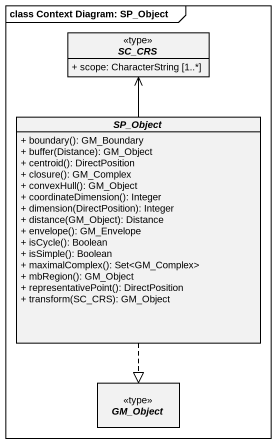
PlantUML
@startuml
mainframe class Context Diagram: SP_Object
hide circle
hide empty members
skinparam classAttributeIconSize 0
abstract class SC_CRS <<type>> {
  + scope: CharacterString [1..*]
}
abstract class SP_Object {
  + boundary(): GM_Boundary
  + buffer(Distance): GM_Object
  + centroid(): DirectPosition
  + closure(): GM_Complex
  + convexHull(): GM_Object
  + coordinateDimension(): Integer
  + dimension(DirectPosition): Integer
  + distance(GM_Object): Distance
  + envelope(): GM_Envelope
  + isCycle(): Boolean
  + isSimple(): Boolean
  + maximalComplex(): Set<GM_Complex>
  + mbRegion(): GM_Object
  + representativePoint(): DirectPosition
  + transform(SC_CRS): GM_Object
}
abstract class GM_Object <<type>>
SP_Object -up-> SC_CRS
SP_Object ..|> GM_Object
@enduml
